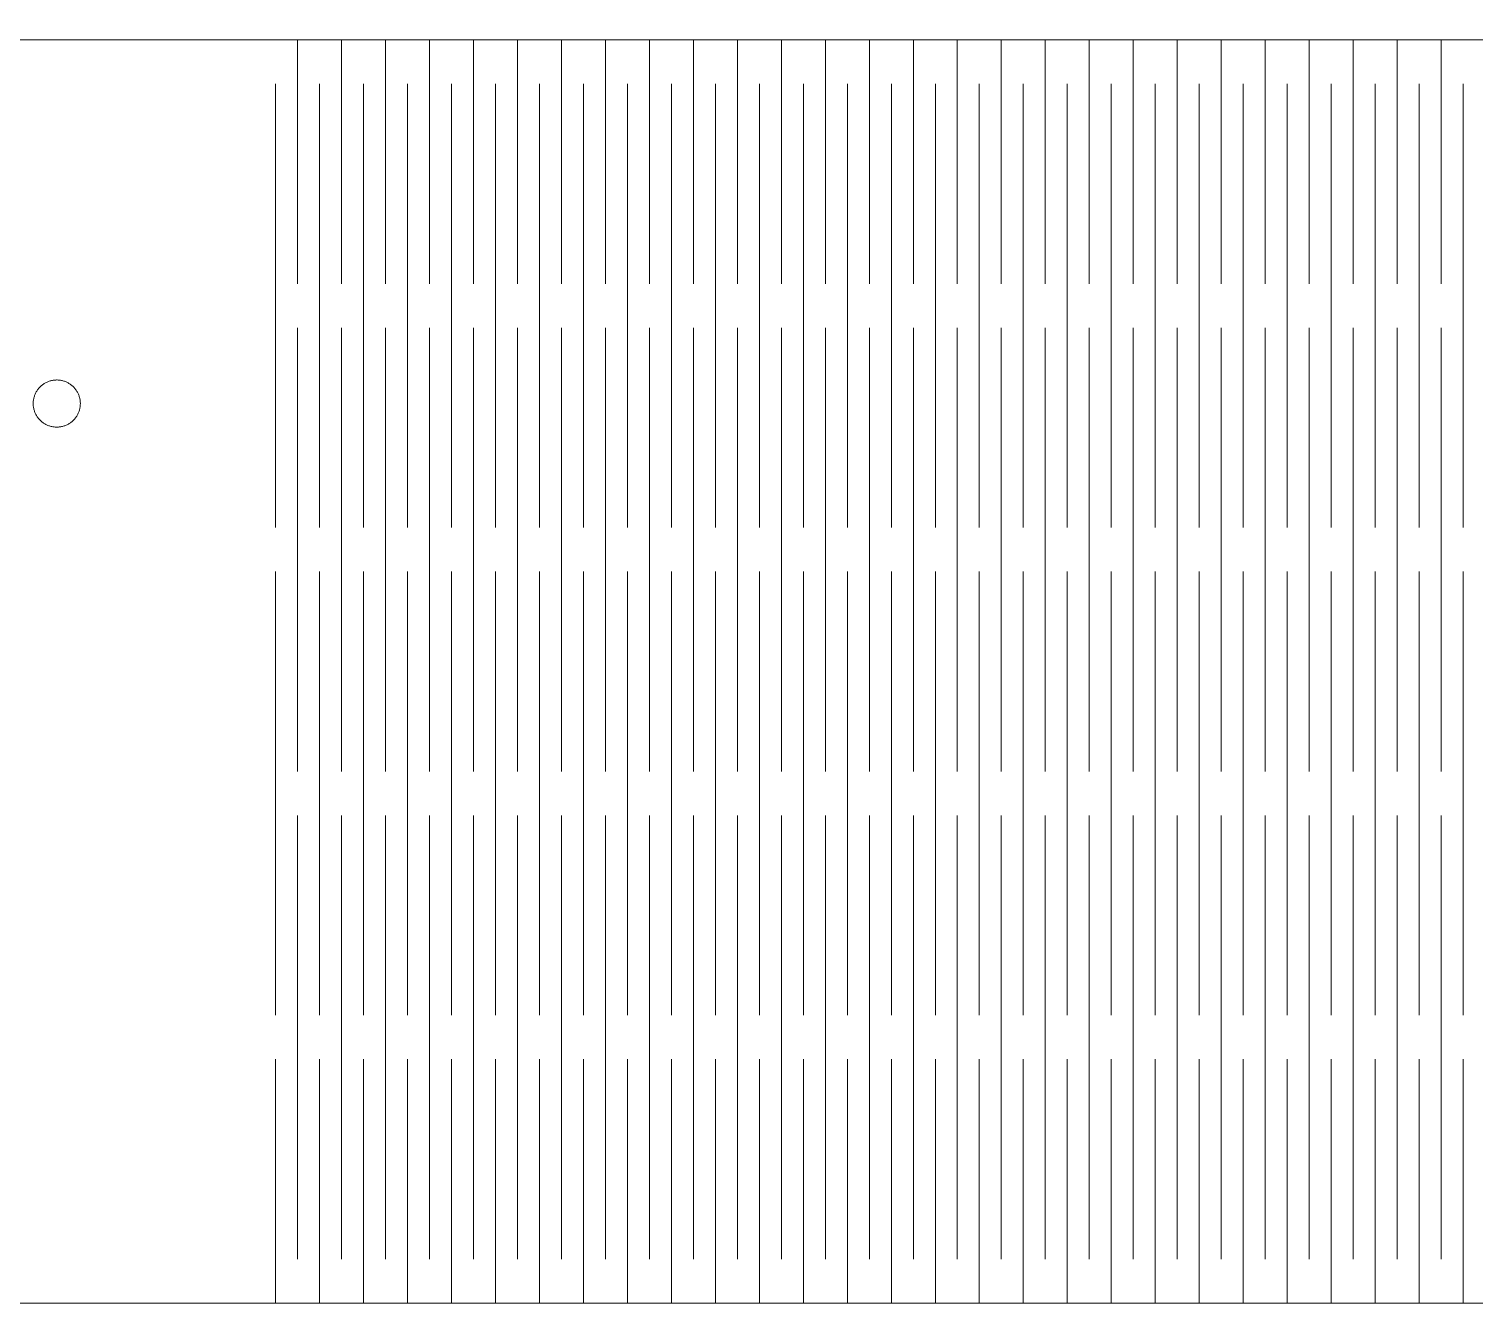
# Model space of a CAD drawing. Header units: millimetres. Extents: x -299 to 508, y -195 to 340.
# Drawn here: x -95.8 to 2.8, y -107.3 to -19.6 of the extents above; entities that cross this region are included whole.
import ezdxf

# ---------------------------------------------------------------- set-up
doc = ezdxf.new("R2010")
doc.units = ezdxf.units.MM
doc.header["$MEASUREMENT"] = 0
doc.layers.add('Camada 1', color=7, linetype='Continuous')

msp = doc.modelspace()

# ---------------------------------------------------------------- linework, layer by layer
at = {"layer": 'Camada 1', "lineweight": 20}
msp.add_open_spline([(-283.4082, -106.4198), (-283.4068, -106.4736), (-283.3633, -106.5172), (-283.3082, -106.5172), (-283.3082, -106.5172), (-277.3082, -106.5172), (-277.3082, -106.5172), (-277.2532, -106.5172), (-277.2082, -106.4722), (-277.2082, -106.4172), (-277.2082, -106.4172), (-277.2082, -103.5172), (-277.2082, -103.5172), (-277.2082, -103.4172), (-277.3082, -103.5172), (-277.2082, -103.5172), (-277.2082, -103.5172), (-271.4082, -103.5172), (-271.4082, -103.5172), (-271.3082, -103.5172), (-271.4082, -103.4172), (-271.4082, -103.5172), (-271.4082, -103.5172), (-271.4082, -106.4172), (-271.4082, -106.4172), (-271.4082, -106.4722), (-271.3642, -106.5172), (-271.3082, -106.5172), (-271.3082, -106.5172), (-265.3082, -106.5172), (-265.3082, -106.5172), (-265.2532, -106.5172), (-265.2082, -106.4722), (-265.2082, -106.4172), (-265.2082, -106.4172), (-265.2082, -103.5172), (-265.2082, -103.5172), (-265.2082, -103.4172), (-265.3082, -103.5172), (-265.2082, -103.5172), (-265.2082, -103.5172), (-259.4082, -103.5172), (-259.4082, -103.5172), (-259.3082, -103.5172), (-259.4082, -103.4172), (-259.4082, -103.5172), (-259.4082, -103.5172), (-259.4082, -106.4172), (-259.4082, -106.4172), (-259.4082, -106.4722), (-259.3642, -106.5172), (-259.3082, -106.5172), (-259.3082, -106.5172), (-249.3082, -106.5172), (-249.3082, -106.5172), (-249.3082, -106.5172), (-155.0612, -106.5172), (-155.0612, -106.5172), (-155.0612, -106.5172), (-81.0612, -106.5172), (-81.0612, -106.5172), (-81.0612, -106.5172), (13.1868, -106.5172), (13.1868, -106.5172), (13.2418, -106.5172), (13.2868, -106.4722), (13.2868, -106.4172), (13.2868, -106.4172), (13.2868, -103.2172), (13.2868, -103.2172), (13.2868, -103.1172), (13.1868, -103.2172), (13.2868, -103.2172), (13.2868, -103.2172), (25.6868, -103.2172), (25.6868, -103.2172), (25.7868, -103.2172), (25.6868, -103.1172), (25.6868, -103.2172), (25.6868, -103.2172), (25.6868, -106.4172), (25.6868, -106.4172), (25.6868, -106.5662), (25.7258, -106.7132), (25.8008, -106.8422), (25.8758, -106.9712), (25.9828, -107.0792), (26.1118, -107.1532), (26.2408, -107.2282), (26.3878, -107.2672), (26.5368, -107.2672), (26.6628, -107.2672), (26.7868, -107.2342), (26.8958, -107.1712), (27.0058, -107.1082), (27.0958, -107.0172), (27.1598, -106.9082), (27.2228, -106.7982), (27.2558, -106.6742), (27.2558, -106.5482), (27.2558, -106.4572), (27.2798, -106.3682), (27.3248, -106.2892), (27.3708, -106.2102), (27.4358, -106.1452), (27.5148, -106.0992), (27.5938, -106.0532), (27.6838, -106.0302), (27.7748, -106.0302), (27.8658, -106.0302), (27.9548, -106.0532), (28.0338, -106.0992), (28.1128, -106.1452), (28.1778, -106.2102), (28.2238, -106.2892), (28.2688, -106.3682), (28.2928, -106.4572), (28.2928, -106.5482), (28.2928, -106.6742), (28.3268, -106.7982), (28.3898, -106.9082), (28.4528, -107.0172), (28.5428, -107.1082), (28.6528, -107.1712), (28.7618, -107.2342), (28.8858, -107.2672), (29.0118, -107.2672), (29.1378, -107.2672), (29.2618, -107.2342), (29.3708, -107.1712), (29.4808, -107.1082), (29.5708, -107.0172), (29.6348, -106.9082), (29.6978, -106.7982), (29.7308, -106.6742), (29.7308, -106.5482), (29.7308, -106.4572), (29.7548, -106.3682), (29.7998, -106.2892), (29.8458, -106.2102), (29.9108, -106.1452), (29.9898, -106.0992), (30.0688, -106.0532), (30.1588, -106.0302), (30.2498, -106.0302), (30.3408, -106.0302), (30.4298, -106.0532), (30.5088, -106.0992), (30.5878, -106.1452), (30.6528, -106.2102), (30.6988, -106.2892), (30.7438, -106.3682), (30.7678, -106.4572), (30.7678, -106.5482), (30.7678, -106.6742), (30.8018, -106.7982), (30.8648, -106.9082), (30.9278, -107.0172), (31.0178, -107.1082), (31.1278, -107.1712), (31.2368, -107.2342), (31.3608, -107.2672), (31.4868, -107.2672), (31.6128, -107.2672), (31.7368, -107.2342), (31.8458, -107.1712), (31.9558, -107.1082), (32.0458, -107.0172), (32.1098, -106.9082), (32.1728, -106.7982), (32.2058, -106.6742), (32.2058, -106.5482), (32.2058, -106.4572), (32.2298, -106.3682), (32.2748, -106.2892), (32.3208, -106.2102), (32.3858, -106.1452), (32.4648, -106.0992), (32.5438, -106.0532), (32.6338, -106.0302), (32.7248, -106.0302), (32.8158, -106.0302), (32.9048, -106.0532), (32.9838, -106.0992), (33.0628, -106.1452), (33.1278, -106.2102), (33.1738, -106.2892), (33.2188, -106.3682), (33.2428, -106.4572), (33.2428, -106.5482), (33.2428, -106.6742), (33.2768, -106.7982), (33.3398, -106.9082), (33.4028, -107.0172), (33.4928, -107.1082), (33.6028, -107.1712), (33.7118, -107.2342), (33.8358, -107.2672), (33.9618, -107.2672), (34.0878, -107.2672), (34.2118, -107.2342), (34.3208, -107.1712), (34.4308, -107.1082), (34.5208, -107.0172), (34.5848, -106.9082), (34.6478, -106.7982), (34.6808, -106.6742), (34.6808, -106.5482), (34.6808, -106.4572), (34.7048, -106.3682), (34.7498, -106.2892), (34.7958, -106.2102), (34.8608, -106.1452), (34.9398, -106.0992), (35.0188, -106.0532), (35.1088, -106.0302), (35.1998, -106.0302), (35.2908, -106.0302), (35.3798, -106.0532), (35.4588, -106.0992), (35.5378, -106.1452), (35.6028, -106.2102), (35.6488, -106.2892), (35.6938, -106.3682), (35.7178, -106.4572), (35.7178, -106.5482), (35.7178, -106.6742), (35.7518, -106.7982), (35.8148, -106.9082), (35.8778, -107.0172), (35.9678, -107.1082), (36.0778, -107.1712), (36.1868, -107.2342), (36.3108, -107.2672), (36.4368, -107.2672), (36.5858, -107.2672), (36.7328, -107.2282), (36.8618, -107.1532), (36.9908, -107.0792), (37.0988, -106.9712), (37.1728, -106.8422), (37.2478, -106.7132), (37.2868, -106.5662), (37.2868, -106.4172), (37.2868, -106.4172), (37.2868, -20.4172), (37.2868, -20.4172), (37.2868, -20.2682), (37.2478, -20.1212), (37.1728, -19.9922), (37.0988, -19.8632), (36.9908, -19.7552), (36.8618, -19.6812), (36.7328, -19.6062), (36.5858, -19.5672), (36.4368, -19.5672), (36.3108, -19.5672), (36.1868, -19.6002), (36.0778, -19.6632), (35.9678, -19.7262), (35.8778, -19.8172), (35.8148, -19.9262), (35.7518, -20.0362), (35.7178, -20.1602), (35.7178, -20.2862), (35.7178, -20.3772), (35.6938, -20.4662), (35.6488, -20.5452), (35.6028, -20.6242), (35.5378, -20.6892), (35.4588, -20.7352), (35.3798, -20.7812), (35.2908, -20.8052), (35.1998, -20.8052), (35.1088, -20.8052), (35.0188, -20.7812), (34.9398, -20.7352), (34.8608, -20.6892), (34.7958, -20.6242), (34.7498, -20.5452), (34.7048, -20.4662), (34.6808, -20.3772), (34.6808, -20.2862), (34.6808, -20.1602), (34.6478, -20.0362), (34.5848, -19.9262), (34.5208, -19.8172), (34.4308, -19.7262), (34.3208, -19.6632), (34.2118, -19.6002), (34.0878, -19.5672), (33.9618, -19.5672), (33.8358, -19.5672), (33.7118, -19.6002), (33.6028, -19.6632), (33.4928, -19.7262), (33.4028, -19.8172), (33.3398, -19.9262), (33.2768, -20.0362), (33.2428, -20.1602), (33.2428, -20.2862), (33.2428, -20.3772), (33.2188, -20.4662), (33.1738, -20.5452), (33.1278, -20.6242), (33.0628, -20.6892), (32.9838, -20.7352), (32.9048, -20.7812), (32.8158, -20.8052), (32.7248, -20.8052), (32.6338, -20.8052), (32.5438, -20.7812), (32.4648, -20.7352), (32.3858, -20.6892), (32.3208, -20.6242), (32.2748, -20.5452), (32.2298, -20.4662), (32.2058, -20.3772), (32.2058, -20.2862), (32.2058, -20.1602), (32.1728, -20.0362), (32.1098, -19.9262), (32.0458, -19.8172), (31.9558, -19.7262), (31.8458, -19.6632), (31.7368, -19.6002), (31.6128, -19.5672), (31.4868, -19.5672), (31.3608, -19.5672), (31.2368, -19.6002), (31.1278, -19.6632), (31.0178, -19.7262), (30.9278, -19.8172), (30.8648, -19.9262), (30.8018, -20.0362), (30.7678, -20.1602), (30.7678, -20.2862), (30.7678, -20.3772), (30.7438, -20.4662), (30.6988, -20.5452), (30.6528, -20.6242), (30.5878, -20.6892), (30.5088, -20.7352), (30.4298, -20.7812), (30.3408, -20.8052), (30.2498, -20.8052), (30.1588, -20.8052), (30.0688, -20.7812), (29.9898, -20.7352), (29.9108, -20.6892), (29.8458, -20.6242), (29.7998, -20.5452), (29.7548, -20.4662), (29.7308, -20.3772), (29.7308, -20.2862), (29.7308, -20.1602), (29.6978, -20.0362), (29.6348, -19.9262), (29.5708, -19.8172), (29.4808, -19.7262), (29.3708, -19.6632), (29.2618, -19.6002), (29.1378, -19.5672), (29.0118, -19.5672), (28.8858, -19.5672), (28.7618, -19.6002), (28.6528, -19.6632), (28.5428, -19.7262), (28.4528, -19.8172), (28.3898, -19.9262), (28.3268, -20.0362), (28.2928, -20.1602), (28.2928, -20.2862), (28.2928, -20.3772), (28.2688, -20.4662), (28.2238, -20.5452), (28.1778, -20.6242), (28.1128, -20.6892), (28.0338, -20.7352), (27.9548, -20.7812), (27.8658, -20.8042), (27.7748, -20.8042), (27.6838, -20.8042), (27.5938, -20.7812), (27.5148, -20.7352), (27.4358, -20.6892), (27.3708, -20.6242), (27.3248, -20.5452), (27.2798, -20.4662), (27.2558, -20.3772), (27.2558, -20.2862), (27.2558, -20.1602), (27.2228, -20.0362), (27.1598, -19.9262), (27.0958, -19.8172), (27.0058, -19.7262), (26.8958, -19.6632), (26.7868, -19.6002), (26.6628, -19.5672), (26.5368, -19.5672), (26.3878, -19.5672), (26.2408, -19.6062), (26.1118, -19.6812), (25.9828, -19.7552), (25.8758, -19.8632), (25.8008, -19.9922), (25.7258, -20.1212), (25.6868, -20.2682), (25.6868, -20.4172), (25.6868, -20.4172), (25.6868, -23.6172), (25.6868, -23.6172), (25.6868, -23.7172), (25.7868, -23.6172), (25.6868, -23.6172), (25.6868, -23.6172), (13.2868, -23.6172), (13.2868, -23.6172), (13.1868, -23.6172), (13.2868, -23.7172), (13.2868, -23.6172), (13.2868, -23.6172), (13.2868, -20.4172), (13.2868, -20.4172), (13.2868, -20.3622), (13.2418, -20.3172), (13.1868, -20.3172), (13.1868, -20.3172), (-81.0612, -20.3172), (-81.0612, -20.3172), (-81.0612, -20.3172), (-155.0612, -20.3172), (-155.0612, -20.3172), (-155.0612, -20.3172), (-249.3082, -20.3172), (-249.3082, -20.3172), (-249.3082, -20.3172), (-259.3082, -20.3172), (-259.3082, -20.3172), (-259.3642, -20.3172), (-259.4082, -20.3622), (-259.4082, -20.4172), (-259.4082, -20.4172), (-259.4082, -23.3172), (-259.4082, -23.3172), (-259.4082, -23.4172), (-259.3082, -23.3172), (-259.4082, -23.3172), (-259.4082, -23.3172), (-265.2082, -23.3172), (-265.2082, -23.3172), (-265.3082, -23.3172), (-265.2082, -23.4172), (-265.2082, -23.3172), (-265.2082, -23.3172), (-265.2082, -20.4172), (-265.2082, -20.4172), (-265.2082, -20.3622), (-265.2532, -20.3172), (-265.3082, -20.3172), (-265.3082, -20.3172), (-271.3082, -20.3172), (-271.3082, -20.3172), (-271.3642, -20.3172), (-271.4082, -20.3622), (-271.4082, -20.4172), (-271.4082, -20.4172), (-271.4082, -23.3172), (-271.4082, -23.3172), (-271.4082, -23.4172), (-271.3082, -23.3172), (-271.4082, -23.3172), (-271.4082, -23.3172), (-277.2082, -23.3172), (-277.2082, -23.3172), (-277.3082, -23.3172), (-277.2082, -23.4172), (-277.2082, -23.3172), (-277.2082, -23.3172), (-277.2082, -20.4172), (-277.2082, -20.4172), (-277.2082, -20.3622), (-277.2532, -20.3172), (-277.3082, -20.3172), (-277.3082, -20.3172), (-283.3082, -20.3172), (-283.3082, -20.3172), (-283.3633, -20.3172), (-283.4068, -20.3608), (-283.4082, -20.4146)], degree=3, knots=[0, 0, 0, 0, 0.006135, 0.006135, 0.006135, 0.0122699, 0.0122699, 0.0122699, 0.0184049, 0.0184049, 0.0184049, 0.0245399, 0.0245399, 0.0245399, 0.0306748, 0.0306748, 0.0306748, 0.0368098, 0.0368098, 0.0368098, 0.0429448, 0.0429448, 0.0429448, 0.0490798, 0.0490798, 0.0490798, 0.0552147, 0.0552147, 0.0552147, 0.0613497, 0.0613497, 0.0613497, 0.0674847, 0.0674847, 0.0674847, 0.0736196, 0.0736196, 0.0736196, 0.0797546, 0.0797546, 0.0797546, 0.0858896, 0.0858896, 0.0858896, 0.0920245, 0.0920245, 0.0920245, 0.0981595, 0.0981595, 0.0981595, 0.1042945, 0.1042945, 0.1042945, 0.1104294, 0.1104294, 0.1104294, 0.1165644, 0.1165644, 0.1165644, 0.1226994, 0.1226994, 0.1226994, 0.1288344, 0.1288344, 0.1288344, 0.1349693, 0.1349693, 0.1349693, 0.1411043, 0.1411043, 0.1411043, 0.1472393, 0.1472393, 0.1472393, 0.1533742, 0.1533742, 0.1533742, 0.1595092, 0.1595092, 0.1595092, 0.1656442, 0.1656442, 0.1656442, 0.1717791, 0.1717791, 0.1717791, 0.1779141, 0.1779141, 0.1779141, 0.1840491, 0.1840491, 0.1840491, 0.190184, 0.190184, 0.190184, 0.196319, 0.196319, 0.196319, 0.202454, 0.202454, 0.202454, 0.208589, 0.208589, 0.208589, 0.2147239, 0.2147239, 0.2147239, 0.2208589, 0.2208589, 0.2208589, 0.2269939, 0.2269939, 0.2269939, 0.2331288, 0.2331288, 0.2331288, 0.2392638, 0.2392638, 0.2392638, 0.2453988, 0.2453988, 0.2453988, 0.2515337, 0.2515337, 0.2515337, 0.2576687, 0.2576687, 0.2576687, 0.2638037, 0.2638037, 0.2638037, 0.2699387, 0.2699387, 0.2699387, 0.2760736, 0.2760736, 0.2760736, 0.2822086, 0.2822086, 0.2822086, 0.2883436, 0.2883436, 0.2883436, 0.2944785, 0.2944785, 0.2944785, 0.3006135, 0.3006135, 0.3006135, 0.3067485, 0.3067485, 0.3067485, 0.3128834, 0.3128834, 0.3128834, 0.3190184, 0.3190184, 0.3190184, 0.3251534, 0.3251534, 0.3251534, 0.3312883, 0.3312883, 0.3312883, 0.3374233, 0.3374233, 0.3374233, 0.3435583, 0.3435583, 0.3435583, 0.3496933, 0.3496933, 0.3496933, 0.3558282, 0.3558282, 0.3558282, 0.3619632, 0.3619632, 0.3619632, 0.3680982, 0.3680982, 0.3680982, 0.3742331, 0.3742331, 0.3742331, 0.3803681, 0.3803681, 0.3803681, 0.3865031, 0.3865031, 0.3865031, 0.392638, 0.392638, 0.392638, 0.398773, 0.398773, 0.398773, 0.404908, 0.404908, 0.404908, 0.4110429, 0.4110429, 0.4110429, 0.4171779, 0.4171779, 0.4171779, 0.4233129, 0.4233129, 0.4233129, 0.4294479, 0.4294479, 0.4294479, 0.4355828, 0.4355828, 0.4355828, 0.4417178, 0.4417178, 0.4417178, 0.4478528, 0.4478528, 0.4478528, 0.4539877, 0.4539877, 0.4539877, 0.4601227, 0.4601227, 0.4601227, 0.4662577, 0.4662577, 0.4662577, 0.4723926, 0.4723926, 0.4723926, 0.4785276, 0.4785276, 0.4785276, 0.4846626, 0.4846626, 0.4846626, 0.4907975, 0.4907975, 0.4907975, 0.4969325, 0.4969325, 0.4969325, 0.5030675, 0.5030675, 0.5030675, 0.5092025, 0.5092025, 0.5092025, 0.5153374, 0.5153374, 0.5153374, 0.5214724, 0.5214724, 0.5214724, 0.5276074, 0.5276074, 0.5276074, 0.5337423, 0.5337423, 0.5337423, 0.5398773, 0.5398773, 0.5398773, 0.5460123, 0.5460123, 0.5460123, 0.5521472, 0.5521472, 0.5521472, 0.5582822, 0.5582822, 0.5582822, 0.5644172, 0.5644172, 0.5644172, 0.5705521, 0.5705521, 0.5705521, 0.5766871, 0.5766871, 0.5766871, 0.5828221, 0.5828221, 0.5828221, 0.5889571, 0.5889571, 0.5889571, 0.595092, 0.595092, 0.595092, 0.601227, 0.601227, 0.601227, 0.607362, 0.607362, 0.607362, 0.6134969, 0.6134969, 0.6134969, 0.6196319, 0.6196319, 0.6196319, 0.6257669, 0.6257669, 0.6257669, 0.6319018, 0.6319018, 0.6319018, 0.6380368, 0.6380368, 0.6380368, 0.6441718, 0.6441718, 0.6441718, 0.6503067, 0.6503067, 0.6503067, 0.6564417, 0.6564417, 0.6564417, 0.6625767, 0.6625767, 0.6625767, 0.6687117, 0.6687117, 0.6687117, 0.6748466, 0.6748466, 0.6748466, 0.6809816, 0.6809816, 0.6809816, 0.6871166, 0.6871166, 0.6871166, 0.6932515, 0.6932515, 0.6932515, 0.6993865, 0.6993865, 0.6993865, 0.7055215, 0.7055215, 0.7055215, 0.7116564, 0.7116564, 0.7116564, 0.7177914, 0.7177914, 0.7177914, 0.7239264, 0.7239264, 0.7239264, 0.7300613, 0.7300613, 0.7300613, 0.7361963, 0.7361963, 0.7361963, 0.7423313, 0.7423313, 0.7423313, 0.7484663, 0.7484663, 0.7484663, 0.7546012, 0.7546012, 0.7546012, 0.7607362, 0.7607362, 0.7607362, 0.7668712, 0.7668712, 0.7668712, 0.7730061, 0.7730061, 0.7730061, 0.7791411, 0.7791411, 0.7791411, 0.7852761, 0.7852761, 0.7852761, 0.791411, 0.791411, 0.791411, 0.797546, 0.797546, 0.797546, 0.803681, 0.803681, 0.803681, 0.809816, 0.809816, 0.809816, 0.8159509, 0.8159509, 0.8159509, 0.8220859, 0.8220859, 0.8220859, 0.8282209, 0.8282209, 0.8282209, 0.8343558, 0.8343558, 0.8343558, 0.8404908, 0.8404908, 0.8404908, 0.8466258, 0.8466258, 0.8466258, 0.8527607, 0.8527607, 0.8527607, 0.8588957, 0.8588957, 0.8588957, 0.8650307, 0.8650307, 0.8650307, 0.8711656, 0.8711656, 0.8711656, 0.8773006, 0.8773006, 0.8773006, 0.8834356, 0.8834356, 0.8834356, 0.8895706, 0.8895706, 0.8895706, 0.8957055, 0.8957055, 0.8957055, 0.9018405, 0.9018405, 0.9018405, 0.9079755, 0.9079755, 0.9079755, 0.9141104, 0.9141104, 0.9141104, 0.9202454, 0.9202454, 0.9202454, 0.9263804, 0.9263804, 0.9263804, 0.9325153, 0.9325153, 0.9325153, 0.9386503, 0.9386503, 0.9386503, 0.9447853, 0.9447853, 0.9447853, 0.9509202, 0.9509202, 0.9509202, 0.9570552, 0.9570552, 0.9570552, 0.9631902, 0.9631902, 0.9631902, 0.9693252, 0.9693252, 0.9693252, 0.9754601, 0.9754601, 0.9754601, 0.9815951, 0.9815951, 0.9815951, 0.9877301, 0.9877301, 0.9877301, 0.993865, 0.993865, 0.993865, 1, 1, 1, 1], dxfattribs=at)
for points in [[(-77.4372, -20.3172), (-77.4372, -20.3172), (-77.4372, -36.9572), (-77.4372, -36.9572)], [(-74.4372, -20.3172), (-74.4372, -20.3172), (-74.4372, -36.9572), (-74.4372, -36.9572)], [(-71.4372, -20.3172), (-71.4372, -20.3172), (-71.4372, -36.9572), (-71.4372, -36.9572)], [(-68.4372, -20.3172), (-68.4372, -20.3172), (-68.4372, -36.9572), (-68.4372, -36.9572)], [(-65.4372, -20.3172), (-65.4372, -20.3172), (-65.4372, -36.9572), (-65.4372, -36.9572)], [(-62.4372, -20.3172), (-62.4372, -20.3172), (-62.4372, -36.9572), (-62.4372, -36.9572)], [(-59.4372, -20.3172), (-59.4372, -20.3172), (-59.4372, -36.9572), (-59.4372, -36.9572)], [(-56.4372, -20.3172), (-56.4372, -20.3172), (-56.4372, -36.9572), (-56.4372, -36.9572)], [(-53.4372, -20.3172), (-53.4372, -20.3172), (-53.4372, -36.9572), (-53.4372, -36.9572)], [(-50.4372, -20.3172), (-50.4372, -20.3172), (-50.4372, -36.9572), (-50.4372, -36.9572)], [(-47.4372, -20.3172), (-47.4372, -20.3172), (-47.4372, -36.9572), (-47.4372, -36.9572)], [(-44.4372, -20.3172), (-44.4372, -20.3172), (-44.4372, -36.9572), (-44.4372, -36.9572)], [(-41.4372, -20.3172), (-41.4372, -20.3172), (-41.4372, -36.9572), (-41.4372, -36.9572)], [(-38.4372, -20.3172), (-38.4372, -20.3172), (-38.4372, -36.9572), (-38.4372, -36.9572)], [(-35.4372, -20.3172), (-35.4372, -20.3172), (-35.4372, -36.9572), (-35.4372, -36.9572)], [(-32.4372, -20.3172), (-32.4372, -20.3172), (-32.4372, -36.9572), (-32.4372, -36.9572)], [(-29.4372, -20.3172), (-29.4372, -20.3172), (-29.4372, -36.9572), (-29.4372, -36.9572)], [(-26.4372, -20.3172), (-26.4372, -20.3172), (-26.4372, -36.9572), (-26.4372, -36.9572)], [(-23.4372, -20.3172), (-23.4372, -20.3172), (-23.4372, -36.9572), (-23.4372, -36.9572)], [(-20.4372, -20.3172), (-20.4372, -20.3172), (-20.4372, -36.9572), (-20.4372, -36.9572)], [(-17.4372, -20.3172), (-17.4372, -20.3172), (-17.4372, -36.9572), (-17.4372, -36.9572)], [(-14.4372, -20.3172), (-14.4372, -20.3172), (-14.4372, -36.9572), (-14.4372, -36.9572)], [(-11.4372, -20.3172), (-11.4372, -20.3172), (-11.4372, -36.9572), (-11.4372, -36.9572)], [(-8.4372, -20.3172), (-8.4372, -20.3172), (-8.4372, -36.9572), (-8.4372, -36.9572)], [(-5.4372, -20.3172), (-5.4372, -20.3172), (-5.4372, -36.9572), (-5.4372, -36.9572)], [(-2.4372, -20.3172), (-2.4372, -20.3172), (-2.4372, -36.9572), (-2.4372, -36.9572)], [(0.5628, -20.3172), (0.5628, -20.3172), (0.5628, -36.9572), (0.5628, -36.9572)], [(-78.9372, -53.5972), (-78.9372, -53.5972), (-78.9372, -23.3172), (-78.9372, -23.3172)], [(-75.9372, -53.5972), (-75.9372, -53.5972), (-75.9372, -23.3172), (-75.9372, -23.3172)], [(-72.9372, -53.5972), (-72.9372, -53.5972), (-72.9372, -23.3172), (-72.9372, -23.3172)], [(-69.9372, -53.5972), (-69.9372, -53.5972), (-69.9372, -23.3172), (-69.9372, -23.3172)], [(-66.9372, -53.5972), (-66.9372, -53.5972), (-66.9372, -23.3172), (-66.9372, -23.3172)], [(-63.9372, -53.5972), (-63.9372, -53.5972), (-63.9372, -23.3172), (-63.9372, -23.3172)], [(-60.9372, -53.5972), (-60.9372, -53.5972), (-60.9372, -23.3172), (-60.9372, -23.3172)], [(-57.9372, -53.5972), (-57.9372, -53.5972), (-57.9372, -23.3172), (-57.9372, -23.3172)], [(-54.9372, -53.5972), (-54.9372, -53.5972), (-54.9372, -23.3172), (-54.9372, -23.3172)], [(-51.9372, -53.5972), (-51.9372, -53.5972), (-51.9372, -23.3172), (-51.9372, -23.3172)], [(-48.9372, -53.5972), (-48.9372, -53.5972), (-48.9372, -23.3172), (-48.9372, -23.3172)], [(-45.9372, -53.5972), (-45.9372, -53.5972), (-45.9372, -23.3172), (-45.9372, -23.3172)], [(-42.9372, -53.5972), (-42.9372, -53.5972), (-42.9372, -23.3172), (-42.9372, -23.3172)], [(-39.9372, -53.5972), (-39.9372, -53.5972), (-39.9372, -23.3172), (-39.9372, -23.3172)], [(-36.9372, -53.5972), (-36.9372, -53.5972), (-36.9372, -23.3172), (-36.9372, -23.3172)], [(-33.9372, -53.5972), (-33.9372, -53.5972), (-33.9372, -23.3172), (-33.9372, -23.3172)], [(-30.9372, -53.5972), (-30.9372, -53.5972), (-30.9372, -23.3172), (-30.9372, -23.3172)], [(-27.9372, -53.5972), (-27.9372, -53.5972), (-27.9372, -23.3172), (-27.9372, -23.3172)], [(-24.9372, -53.5972), (-24.9372, -53.5972), (-24.9372, -23.3172), (-24.9372, -23.3172)], [(-21.9372, -53.5972), (-21.9372, -53.5972), (-21.9372, -23.3172), (-21.9372, -23.3172)], [(-18.9372, -53.5972), (-18.9372, -53.5972), (-18.9372, -23.3172), (-18.9372, -23.3172)], [(-15.9372, -53.5972), (-15.9372, -53.5972), (-15.9372, -23.3172), (-15.9372, -23.3172)], [(-12.9372, -53.5972), (-12.9372, -53.5972), (-12.9372, -23.3172), (-12.9372, -23.3172)], [(-9.9372, -53.5972), (-9.9372, -53.5972), (-9.9372, -23.3172), (-9.9372, -23.3172)], [(-6.9372, -53.5972), (-6.9372, -53.5972), (-6.9372, -23.3172), (-6.9372, -23.3172)], [(-3.9372, -53.5972), (-3.9372, -53.5972), (-3.9372, -23.3172), (-3.9372, -23.3172)], [(-0.9372, -53.5972), (-0.9372, -53.5972), (-0.9372, -23.3172), (-0.9372, -23.3172)], [(2.0628, -53.5972), (2.0628, -53.5972), (2.0628, -23.3172), (2.0628, -23.3172)], [(-77.4372, -39.9572), (-77.4372, -39.9572), (-77.4372, -70.2372), (-77.4372, -70.2372)], [(-74.4372, -39.9572), (-74.4372, -39.9572), (-74.4372, -70.2372), (-74.4372, -70.2372)], [(-71.4372, -39.9572), (-71.4372, -39.9572), (-71.4372, -70.2372), (-71.4372, -70.2372)], [(-68.4372, -39.9572), (-68.4372, -39.9572), (-68.4372, -70.2372), (-68.4372, -70.2372)], [(-65.4372, -39.9572), (-65.4372, -39.9572), (-65.4372, -70.2372), (-65.4372, -70.2372)], [(-62.4372, -39.9572), (-62.4372, -39.9572), (-62.4372, -70.2372), (-62.4372, -70.2372)], [(-59.4372, -39.9572), (-59.4372, -39.9572), (-59.4372, -70.2372), (-59.4372, -70.2372)], [(-56.4372, -39.9572), (-56.4372, -39.9572), (-56.4372, -70.2372), (-56.4372, -70.2372)], [(-53.4372, -39.9572), (-53.4372, -39.9572), (-53.4372, -70.2372), (-53.4372, -70.2372)], [(-50.4372, -39.9572), (-50.4372, -39.9572), (-50.4372, -70.2372), (-50.4372, -70.2372)], [(-47.4372, -39.9572), (-47.4372, -39.9572), (-47.4372, -70.2372), (-47.4372, -70.2372)], [(-44.4372, -39.9572), (-44.4372, -39.9572), (-44.4372, -70.2372), (-44.4372, -70.2372)], [(-41.4372, -39.9572), (-41.4372, -39.9572), (-41.4372, -70.2372), (-41.4372, -70.2372)], [(-38.4372, -39.9572), (-38.4372, -39.9572), (-38.4372, -70.2372), (-38.4372, -70.2372)], [(-35.4372, -39.9572), (-35.4372, -39.9572), (-35.4372, -70.2372), (-35.4372, -70.2372)], [(-32.4372, -39.9572), (-32.4372, -39.9572), (-32.4372, -70.2372), (-32.4372, -70.2372)], [(-29.4372, -39.9572), (-29.4372, -39.9572), (-29.4372, -70.2372), (-29.4372, -70.2372)], [(-26.4372, -39.9572), (-26.4372, -39.9572), (-26.4372, -70.2372), (-26.4372, -70.2372)], [(-23.4372, -39.9572), (-23.4372, -39.9572), (-23.4372, -70.2372), (-23.4372, -70.2372)], [(-20.4372, -39.9572), (-20.4372, -39.9572), (-20.4372, -70.2372), (-20.4372, -70.2372)], [(-17.4372, -39.9572), (-17.4372, -39.9572), (-17.4372, -70.2372), (-17.4372, -70.2372)], [(-14.4372, -39.9572), (-14.4372, -39.9572), (-14.4372, -70.2372), (-14.4372, -70.2372)], [(-11.4372, -39.9572), (-11.4372, -39.9572), (-11.4372, -70.2372), (-11.4372, -70.2372)], [(-8.4372, -39.9572), (-8.4372, -39.9572), (-8.4372, -70.2372), (-8.4372, -70.2372)], [(-5.4372, -39.9572), (-5.4372, -39.9572), (-5.4372, -70.2372), (-5.4372, -70.2372)], [(-2.4372, -39.9572), (-2.4372, -39.9572), (-2.4372, -70.2372), (-2.4372, -70.2372)], [(0.5628, -39.9572), (0.5628, -39.9572), (0.5628, -70.2372), (0.5628, -70.2372)], [(-78.9372, -86.8772), (-78.9372, -86.8772), (-78.9372, -56.5972), (-78.9372, -56.5972)], [(-75.9372, -86.8772), (-75.9372, -86.8772), (-75.9372, -56.5972), (-75.9372, -56.5972)], [(-72.9372, -86.8772), (-72.9372, -86.8772), (-72.9372, -56.5972), (-72.9372, -56.5972)], [(-69.9372, -86.8772), (-69.9372, -86.8772), (-69.9372, -56.5972), (-69.9372, -56.5972)], [(-66.9372, -86.8772), (-66.9372, -86.8772), (-66.9372, -56.5972), (-66.9372, -56.5972)], [(-63.9372, -86.8772), (-63.9372, -86.8772), (-63.9372, -56.5972), (-63.9372, -56.5972)], [(-60.9372, -86.8772), (-60.9372, -86.8772), (-60.9372, -56.5972), (-60.9372, -56.5972)], [(-57.9372, -86.8772), (-57.9372, -86.8772), (-57.9372, -56.5972), (-57.9372, -56.5972)], [(-54.9372, -86.8772), (-54.9372, -86.8772), (-54.9372, -56.5972), (-54.9372, -56.5972)], [(-51.9372, -86.8772), (-51.9372, -86.8772), (-51.9372, -56.5972), (-51.9372, -56.5972)], [(-48.9372, -86.8772), (-48.9372, -86.8772), (-48.9372, -56.5972), (-48.9372, -56.5972)], [(-45.9372, -86.8772), (-45.9372, -86.8772), (-45.9372, -56.5972), (-45.9372, -56.5972)], [(-42.9372, -86.8772), (-42.9372, -86.8772), (-42.9372, -56.5972), (-42.9372, -56.5972)], [(-39.9372, -86.8772), (-39.9372, -86.8772), (-39.9372, -56.5972), (-39.9372, -56.5972)], [(-36.9372, -86.8772), (-36.9372, -86.8772), (-36.9372, -56.5972), (-36.9372, -56.5972)], [(-33.9372, -86.8772), (-33.9372, -86.8772), (-33.9372, -56.5972), (-33.9372, -56.5972)], [(-30.9372, -86.8772), (-30.9372, -86.8772), (-30.9372, -56.5972), (-30.9372, -56.5972)], [(-27.9372, -86.8772), (-27.9372, -86.8772), (-27.9372, -56.5972), (-27.9372, -56.5972)], [(-24.9372, -86.8772), (-24.9372, -86.8772), (-24.9372, -56.5972), (-24.9372, -56.5972)], [(-21.9372, -86.8772), (-21.9372, -86.8772), (-21.9372, -56.5972), (-21.9372, -56.5972)], [(-18.9372, -86.8772), (-18.9372, -86.8772), (-18.9372, -56.5972), (-18.9372, -56.5972)], [(-15.9372, -86.8772), (-15.9372, -86.8772), (-15.9372, -56.5972), (-15.9372, -56.5972)], [(-12.9372, -86.8772), (-12.9372, -86.8772), (-12.9372, -56.5972), (-12.9372, -56.5972)], [(-9.9372, -86.8772), (-9.9372, -86.8772), (-9.9372, -56.5972), (-9.9372, -56.5972)], [(-6.9372, -86.8772), (-6.9372, -86.8772), (-6.9372, -56.5972), (-6.9372, -56.5972)], [(-3.9372, -86.8772), (-3.9372, -86.8772), (-3.9372, -56.5972), (-3.9372, -56.5972)], [(-0.9372, -86.8772), (-0.9372, -86.8772), (-0.9372, -56.5972), (-0.9372, -56.5972)], [(2.0628, -86.8772), (2.0628, -86.8772), (2.0628, -56.5972), (2.0628, -56.5972)], [(-77.4372, -73.2372), (-77.4372, -73.2372), (-77.4372, -103.5172), (-77.4372, -103.5172)], [(-74.4372, -73.2372), (-74.4372, -73.2372), (-74.4372, -103.5172), (-74.4372, -103.5172)], [(-71.4372, -73.2372), (-71.4372, -73.2372), (-71.4372, -103.5172), (-71.4372, -103.5172)], [(-68.4372, -73.2372), (-68.4372, -73.2372), (-68.4372, -103.5172), (-68.4372, -103.5172)], [(-65.4372, -73.2372), (-65.4372, -73.2372), (-65.4372, -103.5172), (-65.4372, -103.5172)], [(-62.4372, -73.2372), (-62.4372, -73.2372), (-62.4372, -103.5172), (-62.4372, -103.5172)], [(-59.4372, -73.2372), (-59.4372, -73.2372), (-59.4372, -103.5172), (-59.4372, -103.5172)], [(-56.4372, -73.2372), (-56.4372, -73.2372), (-56.4372, -103.5172), (-56.4372, -103.5172)], [(-53.4372, -73.2372), (-53.4372, -73.2372), (-53.4372, -103.5172), (-53.4372, -103.5172)], [(-50.4372, -73.2372), (-50.4372, -73.2372), (-50.4372, -103.5172), (-50.4372, -103.5172)], [(-47.4372, -73.2372), (-47.4372, -73.2372), (-47.4372, -103.5172), (-47.4372, -103.5172)], [(-44.4372, -73.2372), (-44.4372, -73.2372), (-44.4372, -103.5172), (-44.4372, -103.5172)], [(-41.4372, -73.2372), (-41.4372, -73.2372), (-41.4372, -103.5172), (-41.4372, -103.5172)], [(-38.4372, -73.2372), (-38.4372, -73.2372), (-38.4372, -103.5172), (-38.4372, -103.5172)], [(-35.4372, -73.2372), (-35.4372, -73.2372), (-35.4372, -103.5172), (-35.4372, -103.5172)], [(-32.4372, -73.2372), (-32.4372, -73.2372), (-32.4372, -103.5172), (-32.4372, -103.5172)], [(-29.4372, -73.2372), (-29.4372, -73.2372), (-29.4372, -103.5172), (-29.4372, -103.5172)], [(-26.4372, -73.2372), (-26.4372, -73.2372), (-26.4372, -103.5172), (-26.4372, -103.5172)], [(-23.4372, -73.2372), (-23.4372, -73.2372), (-23.4372, -103.5172), (-23.4372, -103.5172)], [(-20.4372, -73.2372), (-20.4372, -73.2372), (-20.4372, -103.5172), (-20.4372, -103.5172)], [(-17.4372, -73.2372), (-17.4372, -73.2372), (-17.4372, -103.5172), (-17.4372, -103.5172)], [(-14.4372, -73.2372), (-14.4372, -73.2372), (-14.4372, -103.5172), (-14.4372, -103.5172)], [(-11.4372, -73.2372), (-11.4372, -73.2372), (-11.4372, -103.5172), (-11.4372, -103.5172)], [(-8.4372, -73.2372), (-8.4372, -73.2372), (-8.4372, -103.5172), (-8.4372, -103.5172)], [(-5.4372, -73.2372), (-5.4372, -73.2372), (-5.4372, -103.5172), (-5.4372, -103.5172)], [(-2.4372, -73.2372), (-2.4372, -73.2372), (-2.4372, -103.5172), (-2.4372, -103.5172)], [(0.5628, -73.2372), (0.5628, -73.2372), (0.5628, -103.5172), (0.5628, -103.5172)], [(-78.9372, -106.5172), (-78.9372, -106.5172), (-78.9372, -89.8772), (-78.9372, -89.8772)], [(-75.9372, -106.5172), (-75.9372, -106.5172), (-75.9372, -89.8772), (-75.9372, -89.8772)], [(-72.9372, -106.5172), (-72.9372, -106.5172), (-72.9372, -89.8772), (-72.9372, -89.8772)], [(-69.9372, -106.5172), (-69.9372, -106.5172), (-69.9372, -89.8772), (-69.9372, -89.8772)], [(-66.9372, -106.5172), (-66.9372, -106.5172), (-66.9372, -89.8772), (-66.9372, -89.8772)], [(-63.9372, -106.5172), (-63.9372, -106.5172), (-63.9372, -89.8772), (-63.9372, -89.8772)], [(-60.9372, -106.5172), (-60.9372, -106.5172), (-60.9372, -89.8772), (-60.9372, -89.8772)], [(-57.9372, -106.5172), (-57.9372, -106.5172), (-57.9372, -89.8772), (-57.9372, -89.8772)], [(-54.9372, -106.5172), (-54.9372, -106.5172), (-54.9372, -89.8772), (-54.9372, -89.8772)], [(-51.9372, -106.5172), (-51.9372, -106.5172), (-51.9372, -89.8772), (-51.9372, -89.8772)], [(-48.9372, -106.5172), (-48.9372, -106.5172), (-48.9372, -89.8772), (-48.9372, -89.8772)], [(-45.9372, -106.5172), (-45.9372, -106.5172), (-45.9372, -89.8772), (-45.9372, -89.8772)], [(-42.9372, -106.5172), (-42.9372, -106.5172), (-42.9372, -89.8772), (-42.9372, -89.8772)], [(-39.9372, -106.5172), (-39.9372, -106.5172), (-39.9372, -89.8772), (-39.9372, -89.8772)], [(-36.9372, -106.5172), (-36.9372, -106.5172), (-36.9372, -89.8772), (-36.9372, -89.8772)], [(-33.9372, -106.5172), (-33.9372, -106.5172), (-33.9372, -89.8772), (-33.9372, -89.8772)], [(-30.9372, -106.5172), (-30.9372, -106.5172), (-30.9372, -89.8772), (-30.9372, -89.8772)], [(-27.9372, -106.5172), (-27.9372, -106.5172), (-27.9372, -89.8772), (-27.9372, -89.8772)], [(-24.9372, -106.5172), (-24.9372, -106.5172), (-24.9372, -89.8772), (-24.9372, -89.8772)], [(-21.9372, -106.5172), (-21.9372, -106.5172), (-21.9372, -89.8772), (-21.9372, -89.8772)], [(-18.9372, -106.5172), (-18.9372, -106.5172), (-18.9372, -89.8772), (-18.9372, -89.8772)], [(-15.9372, -106.5172), (-15.9372, -106.5172), (-15.9372, -89.8772), (-15.9372, -89.8772)], [(-12.9372, -106.5172), (-12.9372, -106.5172), (-12.9372, -89.8772), (-12.9372, -89.8772)], [(-9.9372, -106.5172), (-9.9372, -106.5172), (-9.9372, -89.8772), (-9.9372, -89.8772)], [(-6.9372, -106.5172), (-6.9372, -106.5172), (-6.9372, -89.8772), (-6.9372, -89.8772)], [(-3.9372, -106.5172), (-3.9372, -106.5172), (-3.9372, -89.8772), (-3.9372, -89.8772)], [(-0.9372, -106.5172), (-0.9372, -106.5172), (-0.9372, -89.8772), (-0.9372, -89.8772)], [(2.0628, -106.5172), (2.0628, -106.5172), (2.0628, -89.8772), (2.0628, -89.8772)]]:
    msp.add_open_spline(points, degree=3, dxfattribs=at)
at = {"layer": 'Camada 1', "color": 250, "lineweight": 9}
msp.add_open_spline([(-95.4737, -45.1332), (-95.4737, -45.1332), (-95.4727, -45.1893), (-95.4727, -45.1893), (-95.4727, -45.1893), (-95.4698, -45.2454), (-95.4698, -45.2454), (-95.4698, -45.2454), (-95.4649, -45.3013), (-95.4649, -45.3013), (-95.4649, -45.3013), (-95.458, -45.357), (-95.458, -45.357), (-95.458, -45.357), (-95.4493, -45.4125), (-95.4493, -45.4125), (-95.4493, -45.4125), (-95.4386, -45.4676), (-95.4386, -45.4676), (-95.4386, -45.4676), (-95.4259, -45.5223), (-95.4259, -45.5223), (-95.4259, -45.5223), (-95.4114, -45.5765), (-95.4114, -45.5765), (-95.4114, -45.5765), (-95.395, -45.6301), (-95.395, -45.6301), (-95.395, -45.6301), (-95.3767, -45.6832), (-95.3767, -45.6832), (-95.3767, -45.6832), (-95.3566, -45.7356), (-95.3566, -45.7356), (-95.3566, -45.7356), (-95.3347, -45.7873), (-95.3347, -45.7873), (-95.3347, -45.7873), (-95.3109, -45.8382), (-95.3109, -45.8382), (-95.3109, -45.8382), (-95.2855, -45.8882), (-95.2855, -45.8882), (-95.2855, -45.8882), (-95.2583, -45.9373), (-95.2583, -45.9373), (-95.2583, -45.9373), (-95.2293, -45.9854), (-95.2293, -45.9854), (-95.2293, -45.9854), (-95.1988, -46.0325), (-95.1988, -46.0325), (-95.1988, -46.0325), (-95.1666, -46.0784), (-95.1666, -46.0784), (-95.1666, -46.0784), (-95.1328, -46.1233), (-95.1328, -46.1233), (-95.1328, -46.1233), (-95.0975, -46.1669), (-95.0975, -46.1669), (-95.0975, -46.1669), (-95.0606, -46.2092), (-95.0606, -46.2092), (-95.0606, -46.2092), (-95.0224, -46.2503), (-95.0224, -46.2503), (-95.0224, -46.2503), (-94.9827, -46.29), (-94.9827, -46.29), (-94.9827, -46.29), (-94.9416, -46.3283), (-94.9416, -46.3283), (-94.9416, -46.3283), (-94.8993, -46.3651), (-94.8993, -46.3651), (-94.8993, -46.3651), (-94.8556, -46.4004), (-94.8556, -46.4004), (-94.8556, -46.4004), (-94.8108, -46.4342), (-94.8108, -46.4342), (-94.8108, -46.4342), (-94.7648, -46.4664), (-94.7648, -46.4664), (-94.7648, -46.4664), (-94.7178, -46.497), (-94.7178, -46.497), (-94.7178, -46.497), (-94.6696, -46.5259), (-94.6696, -46.5259), (-94.6696, -46.5259), (-94.6206, -46.5531), (-94.6206, -46.5531), (-94.6206, -46.5531), (-94.5705, -46.5786), (-94.5705, -46.5786), (-94.5705, -46.5786), (-94.5197, -46.6023), (-94.5197, -46.6023), (-94.5197, -46.6023), (-94.468, -46.6242), (-94.468, -46.6242), (-94.468, -46.6242), (-94.4156, -46.6443), (-94.4156, -46.6443), (-94.4156, -46.6443), (-94.3625, -46.6626), (-94.3625, -46.6626), (-94.3625, -46.6626), (-94.3088, -46.679), (-94.3088, -46.679), (-94.3088, -46.679), (-94.2546, -46.6935), (-94.2546, -46.6935), (-94.2546, -46.6935), (-94.1999, -46.7062), (-94.1999, -46.7062), (-94.1999, -46.7062), (-94.1448, -46.7169), (-94.1448, -46.7169), (-94.1448, -46.7169), (-94.0894, -46.7257), (-94.0894, -46.7257), (-94.0894, -46.7257), (-94.0337, -46.7325), (-94.0337, -46.7325), (-94.0337, -46.7325), (-93.9778, -46.7374), (-93.9778, -46.7374), (-93.9778, -46.7374), (-93.9217, -46.7403), (-93.9217, -46.7403), (-93.9217, -46.7403), (-93.8656, -46.7413), (-93.8656, -46.7413), (-93.8656, -46.7413), (-93.8099, -46.7404), (-93.8099, -46.7404), (-93.8099, -46.7404), (-93.7542, -46.7375), (-93.7542, -46.7375), (-93.7542, -46.7375), (-93.6987, -46.7326), (-93.6987, -46.7326), (-93.6987, -46.7326), (-93.6434, -46.7259), (-93.6434, -46.7259), (-93.6434, -46.7259), (-93.5884, -46.7172), (-93.5884, -46.7172), (-93.5884, -46.7172), (-93.5337, -46.7067), (-93.5337, -46.7067), (-93.5337, -46.7067), (-93.4794, -46.6942), (-93.4794, -46.6942), (-93.4794, -46.6942), (-93.4255, -46.6799), (-93.4255, -46.6799), (-93.4255, -46.6799), (-93.3722, -46.6638), (-93.3722, -46.6638), (-93.3722, -46.6638), (-93.3195, -46.6457), (-93.3195, -46.6457), (-93.3195, -46.6457), (-93.2674, -46.6259), (-93.2674, -46.6259), (-93.2674, -46.6259), (-93.2161, -46.6043), (-93.2161, -46.6043), (-93.2161, -46.6043), (-93.1655, -46.5809), (-93.1655, -46.5809), (-93.1655, -46.5809), (-93.1157, -46.5558), (-93.1157, -46.5558), (-93.1157, -46.5558), (-93.0669, -46.529), (-93.0669, -46.529), (-93.0669, -46.529), (-93.019, -46.5004), (-93.019, -46.5004), (-93.019, -46.5004), (-92.9722, -46.4703), (-92.9722, -46.4703), (-92.9722, -46.4703), (-92.9264, -46.4385), (-92.9264, -46.4385), (-92.9264, -46.4385), (-92.8817, -46.4052), (-92.8817, -46.4052), (-92.8817, -46.4052), (-92.8383, -46.3704), (-92.8383, -46.3704), (-92.8383, -46.3704), (-92.796, -46.334), (-92.796, -46.334), (-92.796, -46.334), (-92.7551, -46.2963), (-92.7551, -46.2963), (-92.7551, -46.2963), (-92.7154, -46.2571), (-92.7154, -46.2571), (-92.7154, -46.2571), (-92.6772, -46.2166), (-92.6772, -46.2166), (-92.6772, -46.2166), (-92.6404, -46.1748), (-92.6404, -46.1748), (-92.6404, -46.1748), (-92.605, -46.1317), (-92.605, -46.1317), (-92.605, -46.1317), (-92.5712, -46.0874), (-92.5712, -46.0874), (-92.5712, -46.0874), (-92.5389, -46.042), (-92.5389, -46.042), (-92.5389, -46.042), (-92.5082, -45.9955), (-92.5082, -45.9955), (-92.5082, -45.9955), (-92.4792, -45.948), (-92.4792, -45.948), (-92.4792, -45.948), (-92.4518, -45.8994), (-92.4518, -45.8994), (-92.4518, -45.8994), (-92.4261, -45.85), (-92.4261, -45.85), (-92.4261, -45.85), (-92.4021, -45.7997), (-92.4021, -45.7997), (-92.4021, -45.7997), (-92.3799, -45.7486), (-92.3799, -45.7486), (-92.3799, -45.7486), (-92.3595, -45.6968), (-92.3595, -45.6968), (-92.3595, -45.6968), (-92.3409, -45.6443), (-92.3409, -45.6443), (-92.3409, -45.6443), (-92.3241, -45.5911), (-92.3241, -45.5911), (-92.3241, -45.5911), (-92.3091, -45.5375), (-92.3091, -45.5375), (-92.3091, -45.5375), (-92.2961, -45.4833), (-92.2961, -45.4833), (-92.2961, -45.4833), (-92.2849, -45.4287), (-92.2849, -45.4287), (-92.2849, -45.4287), (-92.2756, -45.3738), (-92.2756, -45.3738), (-92.2756, -45.3738), (-92.2682, -45.3185), (-92.2682, -45.3185), (-92.2682, -45.3185), (-92.2628, -45.2631), (-92.2628, -45.2631), (-92.2628, -45.2631), (-92.2592, -45.2075), (-92.2592, -45.2075), (-92.2592, -45.2075), (-92.2576, -45.1518), (-92.2576, -45.1518), (-92.2576, -45.1518), (-92.2579, -45.0961), (-92.2579, -45.0961), (-92.2579, -45.0961), (-92.2602, -45.0404), (-92.2602, -45.0404), (-92.2602, -45.0404), (-92.2644, -44.9848), (-92.2644, -44.9848), (-92.2644, -44.9848), (-92.2705, -44.9295), (-92.2705, -44.9295), (-92.2705, -44.9295), (-92.2785, -44.8743), (-92.2785, -44.8743), (-92.2785, -44.8743), (-92.2884, -44.8195), (-92.2884, -44.8195), (-92.2884, -44.8195), (-92.3002, -44.765), (-92.3002, -44.765), (-92.3002, -44.765), (-92.3139, -44.711), (-92.3139, -44.711), (-92.3139, -44.711), (-92.3295, -44.6575), (-92.3295, -44.6575), (-92.3295, -44.6575), (-92.3469, -44.6046), (-92.3469, -44.6046), (-92.3469, -44.6046), (-92.3661, -44.5523), (-92.3661, -44.5523), (-92.3661, -44.5523), (-92.3871, -44.5007), (-92.3871, -44.5007), (-92.3871, -44.5007), (-92.4099, -44.4499), (-92.4099, -44.4499), (-92.4099, -44.4499), (-92.4345, -44.3998), (-92.4345, -44.3998), (-92.4345, -44.3998), (-92.4607, -44.3507), (-92.4607, -44.3507), (-92.4607, -44.3507), (-92.4887, -44.3025), (-92.4887, -44.3025), (-92.4887, -44.3025), (-92.5183, -44.2553), (-92.5183, -44.2553), (-92.5183, -44.2553), (-92.5495, -44.2092), (-92.5495, -44.2092), (-92.5495, -44.2092), (-92.5823, -44.1641), (-92.5823, -44.1641), (-92.5823, -44.1641), (-92.6166, -44.1202), (-92.6166, -44.1202), (-92.6166, -44.1202), (-92.6525, -44.0776), (-92.6525, -44.0776), (-92.6525, -44.0776), (-92.6898, -44.0362), (-92.6898, -44.0362), (-92.6898, -44.0362), (-92.7285, -43.9961), (-92.7285, -43.9961), (-92.7285, -43.9961), (-92.7686, -43.9574), (-92.7686, -43.9574), (-92.7686, -43.9574), (-92.81, -43.9201), (-92.81, -43.9201), (-92.81, -43.9201), (-92.8526, -43.8843), (-92.8526, -43.8843), (-92.8526, -43.8843), (-92.8965, -43.8499), (-92.8965, -43.8499), (-92.8965, -43.8499), (-92.9415, -43.8171), (-92.9415, -43.8171), (-92.9415, -43.8171), (-92.9877, -43.7859), (-92.9877, -43.7859), (-92.9877, -43.7859), (-93.0349, -43.7563), (-93.0349, -43.7563), (-93.0349, -43.7563), (-93.0831, -43.7283), (-93.0831, -43.7283), (-93.0831, -43.7283), (-93.1322, -43.7021), (-93.1322, -43.7021), (-93.1322, -43.7021), (-93.1822, -43.6775), (-93.1822, -43.6775), (-93.1822, -43.6775), (-93.2331, -43.6547), (-93.2331, -43.6547), (-93.2331, -43.6547), (-93.2847, -43.6337), (-93.2847, -43.6337), (-93.2847, -43.6337), (-93.337, -43.6145), (-93.337, -43.6145), (-93.337, -43.6145), (-93.3899, -43.5971), (-93.3899, -43.5971), (-93.3899, -43.5971), (-93.4434, -43.5815), (-93.4434, -43.5815), (-93.4434, -43.5815), (-93.4974, -43.5678), (-93.4974, -43.5678), (-93.4974, -43.5678), (-93.5519, -43.556), (-93.5519, -43.556), (-93.5519, -43.556), (-93.6067, -43.5461), (-93.6067, -43.5461), (-93.6067, -43.5461), (-93.6618, -43.5381), (-93.6618, -43.5381), (-93.6618, -43.5381), (-93.7172, -43.532), (-93.7172, -43.532), (-93.7172, -43.532), (-93.7728, -43.5278), (-93.7728, -43.5278), (-93.7728, -43.5278), (-93.8285, -43.5255), (-93.8285, -43.5255), (-93.8285, -43.5255), (-93.8842, -43.5252), (-93.8842, -43.5252), (-93.8842, -43.5252), (-93.9399, -43.5268), (-93.9399, -43.5268), (-93.9399, -43.5268), (-93.9955, -43.5304), (-93.9955, -43.5304), (-93.9955, -43.5304), (-94.0509, -43.5358), (-94.0509, -43.5358), (-94.0509, -43.5358), (-94.1061, -43.5432), (-94.1061, -43.5432), (-94.1061, -43.5432), (-94.1611, -43.5525), (-94.1611, -43.5525), (-94.1611, -43.5525), (-94.2157, -43.5637), (-94.2157, -43.5637), (-94.2157, -43.5637), (-94.2698, -43.5768), (-94.2698, -43.5768), (-94.2698, -43.5768), (-94.3235, -43.5917), (-94.3235, -43.5917), (-94.3235, -43.5917), (-94.3766, -43.6085), (-94.3766, -43.6085), (-94.3766, -43.6085), (-94.4292, -43.6271), (-94.4292, -43.6271), (-94.4292, -43.6271), (-94.481, -43.6475), (-94.481, -43.6475), (-94.481, -43.6475), (-94.5321, -43.6697), (-94.5321, -43.6697), (-94.5321, -43.6697), (-94.5824, -43.6937), (-94.5824, -43.6937), (-94.5824, -43.6937), (-94.6318, -43.7194), (-94.6318, -43.7194), (-94.6318, -43.7194), (-94.6803, -43.7468), (-94.6803, -43.7468), (-94.6803, -43.7468), (-94.7279, -43.7759), (-94.7279, -43.7759), (-94.7279, -43.7759), (-94.7744, -43.8065), (-94.7744, -43.8065), (-94.7744, -43.8065), (-94.8198, -43.8388), (-94.8198, -43.8388), (-94.8198, -43.8388), (-94.8641, -43.8727), (-94.8641, -43.8727), (-94.8641, -43.8727), (-94.9071, -43.908), (-94.9071, -43.908), (-94.9071, -43.908), (-94.949, -43.9448), (-94.949, -43.9448), (-94.949, -43.9448), (-94.9895, -43.9831), (-94.9895, -43.9831), (-94.9895, -43.9831), (-95.0287, -44.0227), (-95.0287, -44.0227), (-95.0287, -44.0227), (-95.0664, -44.0636), (-95.0664, -44.0636), (-95.0664, -44.0636), (-95.1028, -44.1059), (-95.1028, -44.1059), (-95.1028, -44.1059), (-95.1376, -44.1494), (-95.1376, -44.1494), (-95.1376, -44.1494), (-95.1709, -44.194), (-95.1709, -44.194), (-95.1709, -44.194), (-95.2027, -44.2398), (-95.2027, -44.2398), (-95.2027, -44.2398), (-95.2328, -44.2867), (-95.2328, -44.2867), (-95.2328, -44.2867), (-95.2613, -44.3345), (-95.2613, -44.3345), (-95.2613, -44.3345), (-95.2882, -44.3834), (-95.2882, -44.3834), (-95.2882, -44.3834), (-95.3133, -44.4331), (-95.3133, -44.4331), (-95.3133, -44.4331), (-95.3367, -44.4837), (-95.3367, -44.4837), (-95.3367, -44.4837), (-95.3583, -44.535), (-95.3583, -44.535), (-95.3583, -44.535), (-95.3781, -44.5871), (-95.3781, -44.5871), (-95.3781, -44.5871), (-95.3961, -44.6398), (-95.3961, -44.6398), (-95.3961, -44.6398), (-95.4123, -44.6931), (-95.4123, -44.6931), (-95.4123, -44.6931), (-95.4266, -44.747), (-95.4266, -44.747), (-95.4266, -44.747), (-95.4391, -44.8013), (-95.4391, -44.8013), (-95.4391, -44.8013), (-95.4496, -44.856), (-95.4496, -44.856), (-95.4496, -44.856), (-95.4583, -44.911), (-95.4583, -44.911), (-95.4583, -44.911), (-95.465, -44.9664), (-95.465, -44.9664), (-95.465, -44.9664), (-95.4698, -45.0219), (-95.4698, -45.0219), (-95.4698, -45.0219), (-95.4727, -45.0775), (-95.4727, -45.0775), (-95.4727, -45.0775), (-95.4737, -45.1332), (-95.4737, -45.1332)], degree=3, knots=[0, 0, 0, 0, 0.0055249, 0.0055249, 0.0055249, 0.0110497, 0.0110497, 0.0110497, 0.0165746, 0.0165746, 0.0165746, 0.0220994, 0.0220994, 0.0220994, 0.0276243, 0.0276243, 0.0276243, 0.0331492, 0.0331492, 0.0331492, 0.038674, 0.038674, 0.038674, 0.0441989, 0.0441989, 0.0441989, 0.0497238, 0.0497238, 0.0497238, 0.0552486, 0.0552486, 0.0552486, 0.0607735, 0.0607735, 0.0607735, 0.0662983, 0.0662983, 0.0662983, 0.0718232, 0.0718232, 0.0718232, 0.0773481, 0.0773481, 0.0773481, 0.0828729, 0.0828729, 0.0828729, 0.0883978, 0.0883978, 0.0883978, 0.0939227, 0.0939227, 0.0939227, 0.0994475, 0.0994475, 0.0994475, 0.1049724, 0.1049724, 0.1049724, 0.1104972, 0.1104972, 0.1104972, 0.1160221, 0.1160221, 0.1160221, 0.121547, 0.121547, 0.121547, 0.1270718, 0.1270718, 0.1270718, 0.1325967, 0.1325967, 0.1325967, 0.1381215, 0.1381215, 0.1381215, 0.1436464, 0.1436464, 0.1436464, 0.1491713, 0.1491713, 0.1491713, 0.1546961, 0.1546961, 0.1546961, 0.160221, 0.160221, 0.160221, 0.1657459, 0.1657459, 0.1657459, 0.1712707, 0.1712707, 0.1712707, 0.1767956, 0.1767956, 0.1767956, 0.1823204, 0.1823204, 0.1823204, 0.1878453, 0.1878453, 0.1878453, 0.1933702, 0.1933702, 0.1933702, 0.198895, 0.198895, 0.198895, 0.2044199, 0.2044199, 0.2044199, 0.2099448, 0.2099448, 0.2099448, 0.2154696, 0.2154696, 0.2154696, 0.2209945, 0.2209945, 0.2209945, 0.2265193, 0.2265193, 0.2265193, 0.2320442, 0.2320442, 0.2320442, 0.2375691, 0.2375691, 0.2375691, 0.2430939, 0.2430939, 0.2430939, 0.2486188, 0.2486188, 0.2486188, 0.2541436, 0.2541436, 0.2541436, 0.2596685, 0.2596685, 0.2596685, 0.2651934, 0.2651934, 0.2651934, 0.2707182, 0.2707182, 0.2707182, 0.2762431, 0.2762431, 0.2762431, 0.281768, 0.281768, 0.281768, 0.2872928, 0.2872928, 0.2872928, 0.2928177, 0.2928177, 0.2928177, 0.2983425, 0.2983425, 0.2983425, 0.3038674, 0.3038674, 0.3038674, 0.3093923, 0.3093923, 0.3093923, 0.3149171, 0.3149171, 0.3149171, 0.320442, 0.320442, 0.320442, 0.3259669, 0.3259669, 0.3259669, 0.3314917, 0.3314917, 0.3314917, 0.3370166, 0.3370166, 0.3370166, 0.3425414, 0.3425414, 0.3425414, 0.3480663, 0.3480663, 0.3480663, 0.3535912, 0.3535912, 0.3535912, 0.359116, 0.359116, 0.359116, 0.3646409, 0.3646409, 0.3646409, 0.3701657, 0.3701657, 0.3701657, 0.3756906, 0.3756906, 0.3756906, 0.3812155, 0.3812155, 0.3812155, 0.3867403, 0.3867403, 0.3867403, 0.3922652, 0.3922652, 0.3922652, 0.3977901, 0.3977901, 0.3977901, 0.4033149, 0.4033149, 0.4033149, 0.4088398, 0.4088398, 0.4088398, 0.4143646, 0.4143646, 0.4143646, 0.4198895, 0.4198895, 0.4198895, 0.4254144, 0.4254144, 0.4254144, 0.4309392, 0.4309392, 0.4309392, 0.4364641, 0.4364641, 0.4364641, 0.441989, 0.441989, 0.441989, 0.4475138, 0.4475138, 0.4475138, 0.4530387, 0.4530387, 0.4530387, 0.4585635, 0.4585635, 0.4585635, 0.4640884, 0.4640884, 0.4640884, 0.4696133, 0.4696133, 0.4696133, 0.4751381, 0.4751381, 0.4751381, 0.480663, 0.480663, 0.480663, 0.4861878, 0.4861878, 0.4861878, 0.4917127, 0.4917127, 0.4917127, 0.4972376, 0.4972376, 0.4972376, 0.5027624, 0.5027624, 0.5027624, 0.5082873, 0.5082873, 0.5082873, 0.5138122, 0.5138122, 0.5138122, 0.519337, 0.519337, 0.519337, 0.5248619, 0.5248619, 0.5248619, 0.5303867, 0.5303867, 0.5303867, 0.5359116, 0.5359116, 0.5359116, 0.5414365, 0.5414365, 0.5414365, 0.5469613, 0.5469613, 0.5469613, 0.5524862, 0.5524862, 0.5524862, 0.558011, 0.558011, 0.558011, 0.5635359, 0.5635359, 0.5635359, 0.5690608, 0.5690608, 0.5690608, 0.5745856, 0.5745856, 0.5745856, 0.5801105, 0.5801105, 0.5801105, 0.5856354, 0.5856354, 0.5856354, 0.5911602, 0.5911602, 0.5911602, 0.5966851, 0.5966851, 0.5966851, 0.6022099, 0.6022099, 0.6022099, 0.6077348, 0.6077348, 0.6077348, 0.6132597, 0.6132597, 0.6132597, 0.6187845, 0.6187845, 0.6187845, 0.6243094, 0.6243094, 0.6243094, 0.6298343, 0.6298343, 0.6298343, 0.6353591, 0.6353591, 0.6353591, 0.640884, 0.640884, 0.640884, 0.6464088, 0.6464088, 0.6464088, 0.6519337, 0.6519337, 0.6519337, 0.6574586, 0.6574586, 0.6574586, 0.6629834, 0.6629834, 0.6629834, 0.6685083, 0.6685083, 0.6685083, 0.6740331, 0.6740331, 0.6740331, 0.679558, 0.679558, 0.679558, 0.6850829, 0.6850829, 0.6850829, 0.6906077, 0.6906077, 0.6906077, 0.6961326, 0.6961326, 0.6961326, 0.7016575, 0.7016575, 0.7016575, 0.7071823, 0.7071823, 0.7071823, 0.7127072, 0.7127072, 0.7127072, 0.718232, 0.718232, 0.718232, 0.7237569, 0.7237569, 0.7237569, 0.7292818, 0.7292818, 0.7292818, 0.7348066, 0.7348066, 0.7348066, 0.7403315, 0.7403315, 0.7403315, 0.7458564, 0.7458564, 0.7458564, 0.7513812, 0.7513812, 0.7513812, 0.7569061, 0.7569061, 0.7569061, 0.7624309, 0.7624309, 0.7624309, 0.7679558, 0.7679558, 0.7679558, 0.7734807, 0.7734807, 0.7734807, 0.7790055, 0.7790055, 0.7790055, 0.7845304, 0.7845304, 0.7845304, 0.7900552, 0.7900552, 0.7900552, 0.7955801, 0.7955801, 0.7955801, 0.801105, 0.801105, 0.801105, 0.8066298, 0.8066298, 0.8066298, 0.8121547, 0.8121547, 0.8121547, 0.8176796, 0.8176796, 0.8176796, 0.8232044, 0.8232044, 0.8232044, 0.8287293, 0.8287293, 0.8287293, 0.8342541, 0.8342541, 0.8342541, 0.839779, 0.839779, 0.839779, 0.8453039, 0.8453039, 0.8453039, 0.8508287, 0.8508287, 0.8508287, 0.8563536, 0.8563536, 0.8563536, 0.8618785, 0.8618785, 0.8618785, 0.8674033, 0.8674033, 0.8674033, 0.8729282, 0.8729282, 0.8729282, 0.878453, 0.878453, 0.878453, 0.8839779, 0.8839779, 0.8839779, 0.8895028, 0.8895028, 0.8895028, 0.8950276, 0.8950276, 0.8950276, 0.9005525, 0.9005525, 0.9005525, 0.9060773, 0.9060773, 0.9060773, 0.9116022, 0.9116022, 0.9116022, 0.9171271, 0.9171271, 0.9171271, 0.9226519, 0.9226519, 0.9226519, 0.9281768, 0.9281768, 0.9281768, 0.9337017, 0.9337017, 0.9337017, 0.9392265, 0.9392265, 0.9392265, 0.9447514, 0.9447514, 0.9447514, 0.9502762, 0.9502762, 0.9502762, 0.9558011, 0.9558011, 0.9558011, 0.961326, 0.961326, 0.961326, 0.9668508, 0.9668508, 0.9668508, 0.9723757, 0.9723757, 0.9723757, 0.9779006, 0.9779006, 0.9779006, 0.9834254, 0.9834254, 0.9834254, 0.9889503, 0.9889503, 0.9889503, 0.9944751, 0.9944751, 0.9944751, 1, 1, 1, 1], dxfattribs=at)

doc.saveas('drawing.dxf')
